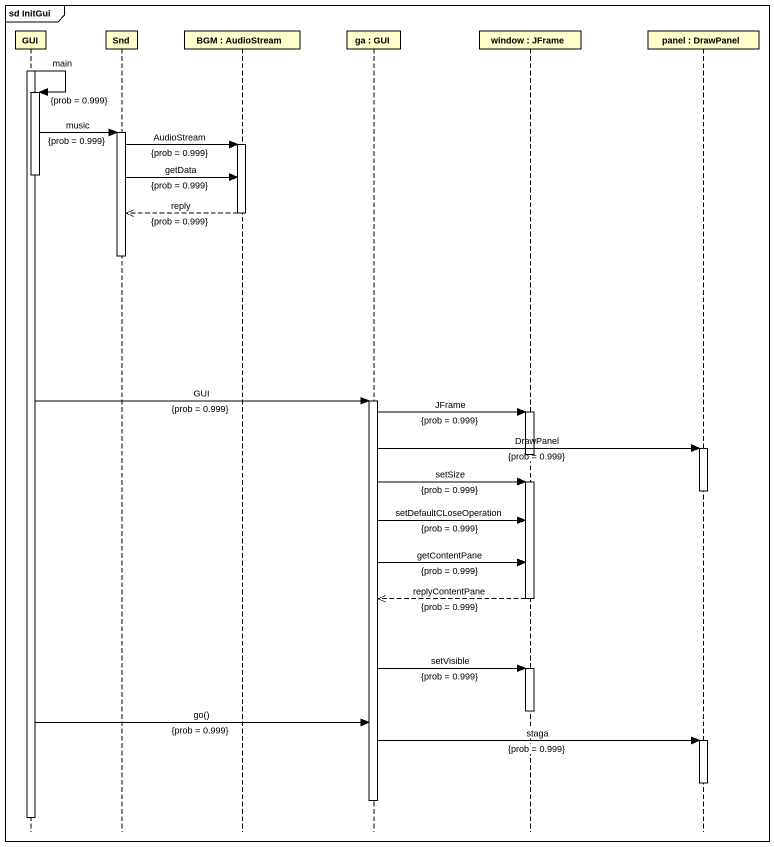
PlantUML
@startuml
mainframe sd InitGui
hide footbox
participant GUI
participant Snd
participant "BGM : AudioStream" as BGM
participant "ga : GUI" as ga
participant "window : JFrame" as window
participant "panel : DrawPanel" as panel

activate GUI
GUI -> GUI : main\n{prob = 0.999}
activate GUI
GUI -> Snd : music\n{prob = 0.999}
activate Snd
Snd -> BGM : AudioStream\n{prob = 0.999}
activate BGM
deactivate GUI
Snd -> BGM : getData\n{prob = 0.999}
BGM -->> Snd : reply\n{prob = 0.999}
deactivate BGM
deactivate Snd
GUI -> ga : GUI\n{prob = 0.999}
activate ga
ga -> window : JFrame\n{prob = 0.999}
activate window
ga -> panel : DrawPanel\n{prob = 0.999}
activate panel
deactivate window
ga -> window : setSize\n{prob = 0.999}
activate window
deactivate panel
ga -> window : setDefaultCLoseOperation\n{prob = 0.999}
ga -> window : getContentPane\n{prob = 0.999}
window -->> ga : replyContentPane\n{prob = 0.999}
deactivate window
ga -> window : setVisible\n{prob = 0.999}
activate window
deactivate window
GUI -> ga : go()\n{prob = 0.999}
ga -> panel : staga\n{prob = 0.999}
activate panel
deactivate panel
deactivate ga
deactivate GUI
@enduml
